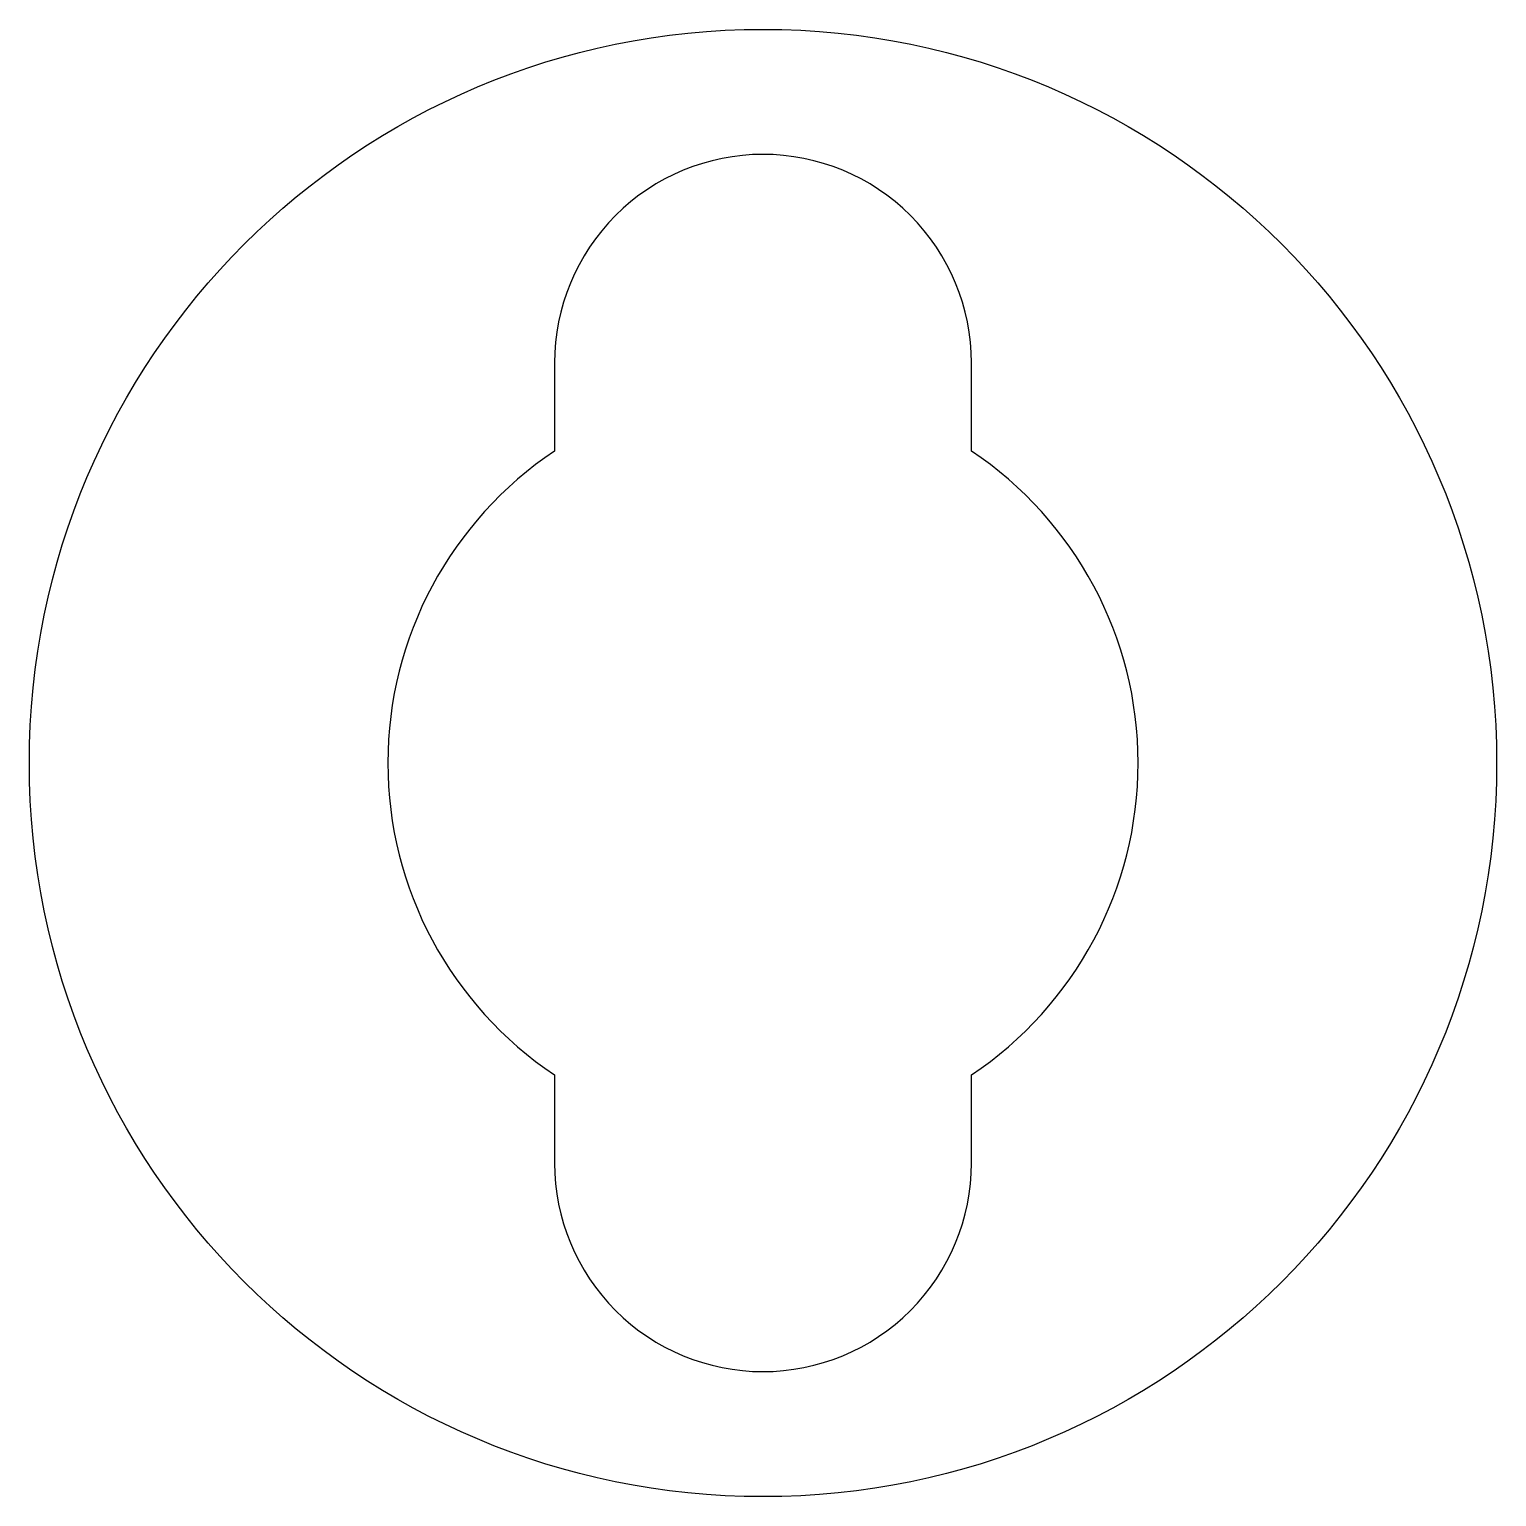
# Model space of a CAD drawing. Extents: x 186.39 to 195.19, y 231.3 to 240.1.
import ezdxf

# ---------------------------------------------------------------- set-up
doc = ezdxf.new("R2010")
doc.units = 0
doc.layers.get('0').update_dxf_attribs({"linetype": 'CONTINUOUS'})

msp = doc.modelspace()

# ---------------------------------------------------------------- linework, layer by layer
msp.add_lwpolyline([(192.0394, 233.8308, 0.534522), (192.0394, 237.5724), (192.0394, 238.1016, 0.414214), (190.7894, 239.3516), (190.7894, 239.3516, 0.414214), (189.5394, 238.1016), (189.5394, 237.5724, 0.534522), (189.5394, 233.8308), (189.5394, 233.3016, 0.414214), (190.7894, 232.0516), (190.7894, 232.0516, 0.414214), (192.0394, 233.3016)], format="xyb", close=True)
msp.add_circle((190.7894, 235.7016), 4.4)

doc.saveas('drawing.dxf')
